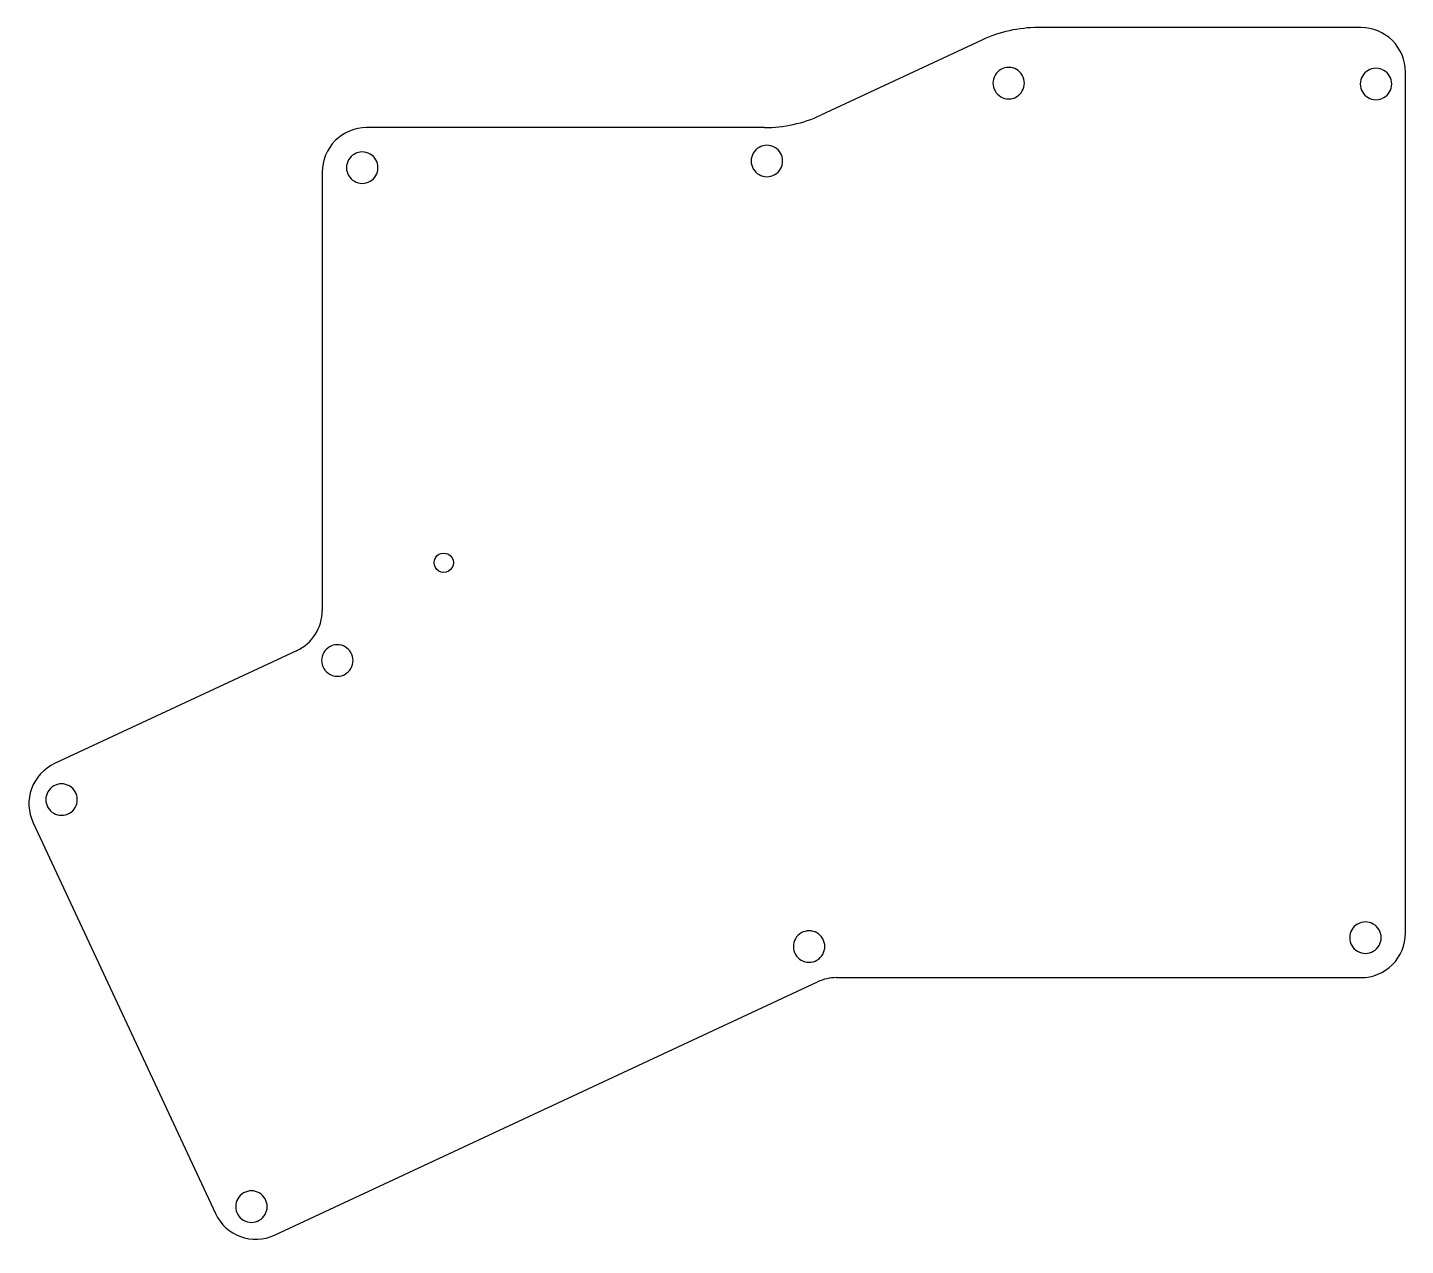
# Model space of a CAD drawing. Extents: x 0 to 197, y -1 to 173.
import ezdxf

# ---------------------------------------------------------------- set-up
doc = ezdxf.new("R2010")
doc.units = 0
doc.layers.get('0').update_dxf_attribs({"linetype": 'CONTINUOUS'})
doc.layers.add('FORMAT', color=7, linetype='CONTINUOUS')

msp = doc.modelspace()

# ---------------------------------------------------------------- linework, layer by layer
at = {"color": 7}
for points in [[(190.358748, 173.209777), (144.274546, 173.209777)], [(136.223663, 171.424939), (113.223127, 160.699611)], [(196.708748, 43.852279), (196.708748, 166.859783)], [(105.172248, 158.914781), (48.372262, 158.914781)], [(42.022251, 152.564778), (42.022251, 89.948645)], [(38.35652, 84.193891), (3.806853, 68.078452)], [(0.736349, 59.639431), (26.779065, 3.806814)], [(115.448266, 37.502279), (190.358748, 37.502279)], [(35.218082, 0.736321), (112.764003, 36.907035)]]:
    msp.add_lwpolyline(points, dxfattribs=at)
for points in [[(142.299159, 165.27228), (142.299159, 165.27228)], [(194.74815, 165.14528), (194.74815, 165.14528)], [(107.77016, 154.152278), (107.77016, 154.152278)], [(49.98516, 153.199778), (49.98516, 153.199778)], [(46.432828, 82.805668), (46.432828, 82.805668)], [(7.051209, 62.937794), (7.051209, 62.937794)], [(113.800162, 41.947279), (113.800162, 41.947279)], [(193.241648, 43.217279), (193.241648, 43.217279)], [(34.167623, 4.803273), (34.167623, 4.803273)]]:
    msp.add_lwpolyline(points, close=True, dxfattribs=at)
for points in [[(144.274543, 173.20978), (141.492791, 173.209779), (138.744789, 172.600561), (136.223666, 171.424941)], [(194.848876, 171.349908), (193.65802, 172.540764), (192.042872, 173.20978), (190.358748, 173.20978)], [(196.708748, 166.85978), (196.708748, 168.543904), (196.039732, 170.159052), (194.848876, 171.349908)], [(141.175209, 167.219018), (140.479707, 167.620567), (139.622812, 167.620567), (138.927309, 167.219018)], [(193.6242, 167.092018), (192.928697, 167.493567), (192.071803, 167.493567), (191.3763, 167.092018)], [(138.927309, 167.219018), (138.231807, 166.81747), (137.803359, 166.075377), (137.803359, 165.27228)], [(142.299159, 165.27228), (142.299159, 166.075377), (141.870712, 166.81747), (141.175209, 167.219018)], [(191.3763, 167.092018), (190.680797, 166.69047), (190.25235, 165.948377), (190.25235, 165.14528)], [(194.74815, 165.14528), (194.74815, 165.948377), (194.319703, 166.69047), (193.6242, 167.092018)], [(137.803359, 165.27228), (137.803359, 164.469182), (138.231807, 163.72709), (138.927309, 163.325541)], [(138.927309, 163.325541), (139.622812, 162.923993), (140.479707, 162.923993), (141.175209, 163.325541)], [(141.175209, 163.325541), (141.870712, 163.72709), (142.299159, 164.469182), (142.299159, 165.27228)], [(190.25235, 165.14528), (190.25235, 164.342182), (190.680797, 163.60009), (191.3763, 163.198541)], [(193.6242, 163.198541), (194.319703, 163.60009), (194.74815, 164.342182), (194.74815, 165.14528)], [(191.3763, 163.198541), (192.071803, 162.796993), (192.928697, 162.796993), (193.6242, 163.198541)], [(105.17225, 158.914778), (107.954003, 158.914779), (110.702004, 159.523997), (113.223127, 160.699617)], [(48.37226, 158.914778), (46.688135, 158.914778), (45.072987, 158.245762), (43.882131, 157.054906)], [(43.882131, 157.054906), (42.691275, 155.86405), (42.02226, 154.248903), (42.02226, 152.564778)], [(48.86121, 155.146517), (48.165707, 155.548066), (47.308812, 155.548066), (46.613309, 155.146517)], [(104.398309, 156.099017), (103.702807, 155.697468), (103.274359, 154.955376), (103.27436, 154.152278)], [(106.64621, 156.099017), (105.950707, 156.500566), (105.093812, 156.500566), (104.398309, 156.099017)], [(107.77016, 154.152278), (107.77016, 154.955376), (107.341712, 155.697468), (106.64621, 156.099017)], [(46.613309, 155.146517), (45.917807, 154.744968), (45.489359, 154.002876), (45.48936, 153.199778)], [(49.98516, 153.199778), (49.98516, 154.002876), (49.556712, 154.744968), (48.86121, 155.146517)], [(103.27436, 154.152278), (103.274359, 153.349181), (103.702807, 152.607088), (104.398309, 152.205539)], [(106.64621, 152.205539), (107.341712, 152.607088), (107.77016, 153.349181), (107.77016, 154.152278)], [(45.48936, 153.199778), (45.489359, 152.396681), (45.917807, 151.654588), (46.613309, 151.25304)], [(48.86121, 151.25304), (49.556712, 151.654588), (49.98516, 152.396681), (49.98516, 153.199778)], [(104.398309, 152.205539), (105.093812, 151.803991), (105.950707, 151.803991), (106.64621, 152.205539)], [(46.613309, 151.25304), (47.308812, 150.851491), (48.165707, 150.851491), (48.86121, 151.25304)], [(38.356523, 84.193888), (40.592772, 85.236969), (42.02226, 87.481093), (42.02226, 89.948647)], [(43.060978, 84.752407), (42.365476, 84.350858), (41.937028, 83.608765), (41.937028, 82.805668)], [(45.308878, 84.752407), (44.613376, 85.153955), (43.756481, 85.153955), (43.060978, 84.752407)], [(46.432828, 82.805668), (46.432829, 83.608765), (46.004381, 84.350858), (45.308878, 84.752407)], [(41.937028, 82.805668), (41.937028, 82.002571), (42.365476, 81.260478), (43.060978, 80.858929)], [(45.308878, 80.858929), (46.004381, 81.260478), (46.432829, 82.002571), (46.432828, 82.805668)], [(43.060978, 80.858929), (43.756481, 80.45738), (44.613376, 80.45738), (45.308878, 80.858929)], [(3.80685, 68.078452), (2.280594, 67.366541), (1.099654, 66.077485), (0.523824, 64.494862)], [(5.927259, 64.884532), (5.231757, 65.286081), (4.374862, 65.286081), (3.679359, 64.884532)], [(0.523824, 64.494862), (-0.052006, 62.912239), (0.024444, 61.165688), (0.736354, 59.639431)], [(3.679359, 64.884532), (2.983857, 64.482983), (2.555409, 63.740891), (2.555409, 62.937794)], [(7.051209, 62.937794), (7.051209, 63.740891), (6.622762, 64.482983), (5.927259, 64.884532)], [(2.555409, 62.937794), (2.555409, 62.134696), (2.983857, 61.392604), (3.679359, 60.991055)], [(5.927259, 60.991055), (6.622762, 61.392604), (7.051209, 62.134696), (7.051209, 62.937794)], [(3.679359, 60.991055), (4.374862, 60.589506), (5.231757, 60.589506), (5.927259, 60.991055)], [(192.117698, 45.164017), (191.422195, 45.565566), (190.5653, 45.565566), (189.869798, 45.164017)], [(110.428312, 43.894017), (109.732809, 43.492469), (109.304362, 42.750376), (109.304362, 41.947279)], [(112.676212, 43.894017), (111.980709, 44.295566), (111.123815, 44.295566), (110.428312, 43.894017)], [(113.800162, 41.947279), (113.800162, 42.750376), (113.371715, 43.492469), (112.676212, 43.894017)], [(189.869798, 45.164017), (189.174295, 44.762469), (188.745848, 44.020376), (188.745848, 43.217279)], [(193.241648, 43.217279), (193.241648, 44.020376), (192.8132, 44.762469), (192.117698, 45.164017)], [(194.848876, 39.362151), (196.039732, 40.553007), (196.708748, 42.168154), (196.708748, 43.852279)], [(109.304362, 41.947279), (109.304362, 41.144181), (109.732809, 40.402089), (110.428312, 40.00054)], [(112.676212, 40.00054), (113.371715, 40.402089), (113.800162, 41.144181), (113.800162, 41.947279)], [(188.745848, 43.217279), (188.745848, 42.414181), (189.174295, 41.672089), (189.869798, 41.27054)], [(192.117698, 41.27054), (192.8132, 41.672089), (193.241648, 42.414181), (193.241648, 43.217279)], [(110.428312, 40.00054), (111.123815, 39.598991), (111.980709, 39.598991), (112.676212, 40.00054)], [(189.869798, 41.27054), (190.5653, 40.868992), (191.422195, 40.868992), (192.117698, 41.27054)], [(190.358748, 37.502279), (192.042872, 37.502279), (193.65802, 38.171295), (194.848876, 39.362151)], [(115.448266, 37.502279), (114.520778, 37.502279), (113.604549, 37.299102), (112.764003, 36.907035)], [(30.795773, 6.750011), (30.10027, 6.348462), (29.671823, 5.60637), (29.671823, 4.803273)], [(33.043673, 6.750011), (32.34817, 7.15156), (31.491275, 7.15156), (30.795773, 6.750011)], [(34.167623, 4.803273), (34.167623, 5.60637), (33.739175, 6.348462), (33.043673, 6.750011)], [(29.671823, 4.803273), (29.671823, 4.000175), (30.10027, 3.258083), (30.795773, 2.856534)], [(33.043673, 2.856534), (33.739175, 3.258083), (34.167623, 4.000175), (34.167623, 4.803273)], [(26.779065, 3.806814), (28.261543, 0.62855), (32.039821, -0.746157), (35.218085, 0.736321)], [(30.795773, 2.856534), (31.491275, 2.454985), (32.34817, 2.454985), (33.043673, 2.856534)]]:
    msp.add_open_spline(points, degree=3, dxfattribs=at)
at = {"layer": 'FORMAT', "color": 7}
msp.add_lwpolyline([(60.762815, 96.773999), (60.762816, 96.773999)], close=True, dxfattribs=at)
for points in [[(57.999184, 96.773999), (57.999184, 97.267675), (58.262557, 97.723849), (58.690092, 97.970687)], [(58.690092, 95.577312), (58.262556, 95.82415), (57.999184, 96.280324), (57.999184, 96.773999)], [(58.690092, 97.970687), (59.117627, 98.217524), (59.644372, 98.217524), (60.071907, 97.970687)], [(60.071907, 97.970687), (60.499443, 97.723849), (60.762815, 97.267675), (60.762815, 96.773999)], [(60.762815, 96.773999), (60.762815, 96.280324), (60.499442, 95.82415), (60.071907, 95.577312)], [(60.071907, 95.577312), (59.644372, 95.330474), (59.117627, 95.330474), (58.690092, 95.577312)]]:
    msp.add_open_spline(points, degree=3, dxfattribs=at)

doc.saveas('drawing.dxf')
